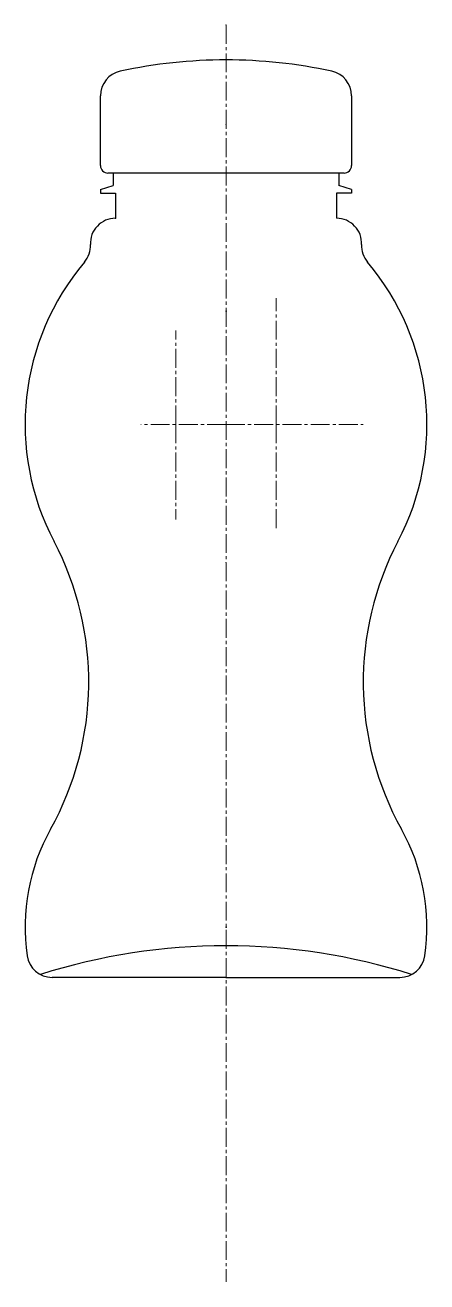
# Model space of a CAD drawing. Header units: inches. Extents: x 492 to 508, y 450 to 500.
import ezdxf

# ---------------------------------------------------------------- set-up
doc = ezdxf.new("R2010")
doc.units = ezdxf.units.IN
doc.header["$MEASUREMENT"] = 0
doc.linetypes.add('CENTER2', pattern=[1.125, 0.75, -0.125, 0.125, -0.125])
doc.layers.add('line', color=9, linetype='CENTER2', lineweight=5)

msp = doc.modelspace()

# ---------------------------------------------------------------- linework, layer by layer
for p, q in [((495, 494.416), (495, 497.19)), ((505, 497.19), (505, 494.416)), ((504.7, 494.116), (495.3, 494.116)), ((495.5, 494.116), (495.5, 493.616)), ((504.5, 494.116), (504.5, 493.616)), ((495, 493.466), (495.5, 493.616)), ((505, 493.466), (504.5, 493.616)), ((495, 493.466), (495, 493.316)), ((495, 493.316), (495.6, 493.316)), ((495.6, 493.316), (495.6, 492.316)), ((505, 493.316), (504.4, 493.316)), ((504.4, 493.316), (504.4, 492.316)), ((505, 493.466), (505, 493.316)), ((500, 462.116), (493.072, 462.116)), ((500, 462.116), (506.928, 462.116))]:
    msp.add_line(p, q)
for centre, radius, start, end in [((500, 478.616), 20, 77.8468, 102.1532), ((496, 497.19), 1, 102.1532, 180), ((504, 497.19), 1, 0, 77.8468), ((495.3, 494.416), 0.3, 180, 270), ((504.7, 494.416), 0.3, 270, 0), ((495.6, 491.316), 1, 90, 182.7285), ((504.4, 491.316), 1, 357.2715, 90), ((493.602, 491.22), 1, 319.7675, 2.7285), ((506.398, 491.22), 1, 177.2715, 220.2325), ((502, 484.116), 10, 139.7675, 207.7795), ((498, 484.116), 10, 332.2205, 40.2325), ((482.536, 473.862), 12, 330.8353, 27.7795), ((517.464, 473.862), 12, 152.2205, 209.1647), ((500, 464.116), 8, 150.8353, 188.2132), ((500, 464.116), 8, 351.7868, 29.1647), ((500, 438.872), 24.5, 72.4367, 107.5633), ((493.072, 463.116), 1, 188.2132, 270), ((506.928, 463.116), 1, 270, 351.7868)]:
    msp.add_arc(centre, radius, start, end)
for p in [(500, 498.616), (500, 498.616), (495.6, 492.316), (500, 488.616), (500, 464.116), (500, 462.116), (500, 462.116)]:
    msp.add_point(p)
at = {"layer": 'line'}
for p, q in [((500, 500), (500, 450)), ((502, 484.116), (502, 489.14)), ((498, 484.116), (498, 487.847)), ((500, 484.116), (496.612, 484.116)), ((498, 484.116), (498, 480.328)), ((500, 484.116), (505.465, 484.116)), ((502, 484.116), (502, 479.929))]:
    msp.add_line(p, q, dxfattribs=at)
for p in [(500, 500), (500, 498.616), (500, 496.041), (500, 494.116), (498, 484.116), (500, 484.116), (500, 484.116), (500, 484.116), (500, 484.116), (502, 484.116), (500, 478.616)]:
    msp.add_point(p, dxfattribs=at)

doc.saveas('drawing.dxf')
